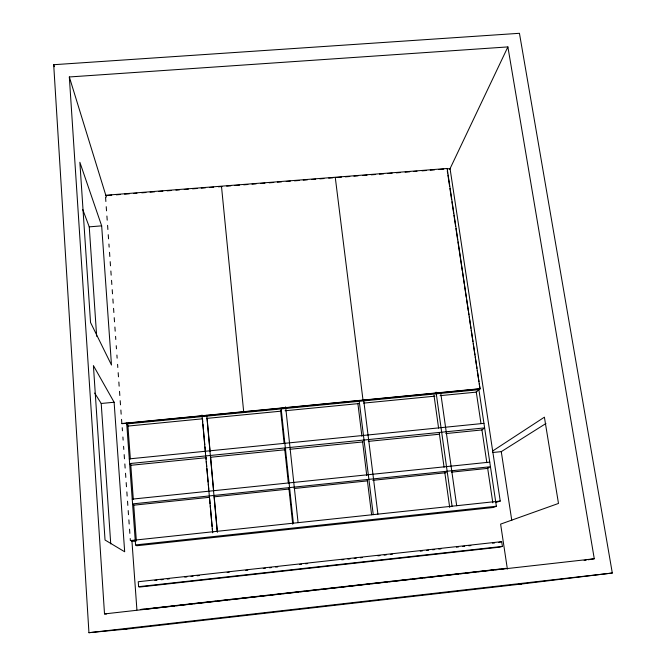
<?xml version="1.0" encoding="UTF-8"?>
<svg xmlns="http://www.w3.org/2000/svg" width="666" height="666" viewBox="0 0 666 666"><rect width="100%" height="100%" fill="white"/><g stroke="black" fill="none" stroke-linecap="round" stroke-linejoin="round"><path stroke-width="1" d="M243.689 411.871L221.512 186.572M335.306 177.647L363.028 400.274M446.978 168.881L447.169 168.473L105.419 195.271M449.658 169.489L507.892 46.911L69.331 76.965L104.512 613.919L106.56 613.994M121.953 423.709L480.028 388.894L447.169 168.473M492.49 451.107L544.405 417.174L558.483 503.438L500.616 524.117L507.375 569.089M492.748 452.505L501.298 451.631L545.937 423.509M447.502 168.839L450.066 168.64L500.233 501.065L495.537 502.547M478.737 388.644L496.37 506.227L493.514 507.459L136.705 545.762L135.564 544.93L126.673 423.085M498.751 542.499L501.681 541.649L502.397 546.403L499.45 547.202L139.727 587.037L138.611 586.679L138.253 581.734L501.681 541.649M502.697 568.939L505.685 568.381L140.285 609.523L144.48 609.282M584.132 560.456L586.163 560.114M588.195 559.773L594.28 558.757L507.892 46.911M518.481 584.39L612.304 573.026L519.447 33.3L53.696 64.71L88.944 632.7L126.948 629.054M88.944 632.7L612.304 573.026M125.732 629.17L521.52 584.024M146.545 609.049L150.674 608.582M152.739 608.349L168.223 606.609M170.288 606.376L174.417 605.91M176.482 605.677L185.772 604.628M187.837 604.395L191.966 603.929M194.031 603.696L215.709 601.256M217.774 601.023L227.064 599.974M229.129 599.75L233.258 599.283M235.323 599.05L239.452 598.584M241.517 598.351L257.001 596.603M259.066 596.378L268.356 595.329M270.421 595.096L274.55 594.63M276.615 594.397L280.744 593.93M282.809 593.697L298.293 591.957M300.358 591.724L304.487 591.258M306.551 591.025L315.842 589.976M317.907 589.751L322.036 589.285M324.101 589.052L339.585 587.304M341.65 587.071L345.779 586.604M347.843 586.38L363.328 584.631M365.393 584.398L369.522 583.932M371.595 583.699L380.885 582.658M382.95 582.425L387.079 581.959M389.144 581.726L393.273 581.26M395.338 581.027L410.822 579.287M412.887 579.054L422.177 578.005M424.242 577.772L428.371 577.305M430.436 577.072L434.565 576.606M436.63 576.381L452.114 574.633M454.179 574.4L458.308 573.934M460.373 573.701L463.469 573.351M465.534 573.118L469.663 572.66M471.728 572.427L475.857 571.961M477.922 571.728L493.406 569.979M495.471 569.746L499.6 569.288M104.512 613.919L594.28 558.757M154.862 580.444L156.926 580.219M161.055 579.761L163.12 579.528M167.249 579.079L169.322 578.846M184.807 577.139L186.871 576.914M191.009 576.456L193.073 576.223M197.203 575.774L199.267 575.541M227.148 572.469L229.212 572.236M245.737 570.412L247.802 570.188M263.295 568.481L265.359 568.248M269.489 567.798L271.553 567.565M275.682 567.107L277.755 566.883M299.442 564.493L301.507 564.26M305.636 563.802L307.7 563.578M341.775 559.815L343.847 559.59M347.977 559.132L350.041 558.907M354.17 558.449L356.235 558.225M360.364 557.767L362.429 557.542M377.922 555.827L379.986 555.602M384.115 555.144L386.188 554.92M390.318 554.462L392.382 554.237M420.263 551.157L422.327 550.932M426.456 550.474L428.521 550.241M432.659 549.791L434.723 549.558M438.852 549.109L440.917 548.876M456.41 547.169L458.474 546.944M462.604 546.486L464.668 546.253M468.797 545.804L470.862 545.571M492.549 543.181L494.622 542.948M138.611 586.679L502.397 546.403M500.233 501.065L130.361 540.592L130.211 538.519M131.56 541.475L135.398 541.058M135.564 544.93L496.37 506.227M132.226 499.134L489.76 462.129M209.282 497.335L133.733 505.186L132.576 503.904L490.451 466.733L487.687 468.381L451.456 472.152M214.46 496.794L288.977 489.044M294.147 488.511L367.632 480.869M372.802 480.328L446.287 472.685M129.287 458.882L483.949 423.36M206.202 457.708L130.811 465.301L129.629 463.578L484.623 427.888L481.943 429.945L445.795 433.583M210.331 457.292L285.722 449.7M289.852 449.284L363.178 441.899M368.34 441.383L439.602 434.207M480.261 388.678L121.836 423.518L121.537 419.364M202.372 418.822L127.947 426.082L126.731 423.934L478.896 389.677L476.298 392.132L440.118 395.654M206.502 418.423L280.927 411.172M285.065 410.764L358.458 403.613M363.628 403.113L434.948 396.162M94.664 393.057L101.215 403.479L114.119 402.247L124.675 551.773L105.037 540.026L93.415 365.601L114.119 402.247M82.742 209.54L89.244 226.856L101.665 225.849L111.488 365.035L90.534 322.486L79.862 162.271L101.665 225.849M105.536 195.662L111.755 195.18M116.267 194.822L120.413 194.497M124.559 194.172L129.354 193.798M133.5 193.473L136.988 193.198M141.783 192.824L145.921 192.499M150.066 192.174L154.612 191.816M158.758 191.492L162.895 191.167M167.041 190.842L171.187 190.518M175.949 190.143L179.479 189.868M184.232 189.494L188.378 189.169M192.516 188.844L197.094 188.486M201.24 188.162L205.386 187.837M209.532 187.512L213.678 187.188M218.406 186.813L221.969 186.53M226.681 186.164L230.819 185.839M234.956 185.514L239.585 185.148M243.731 184.823L247.877 184.499M252.014 184.174L256.16 183.849M260.822 183.483L264.96 183.158M269.097 182.834L273.776 182.467M277.372 182.184L281.51 181.86M286.214 181.493L290.359 181.169M294.505 180.844L299.101 180.486M303.238 180.161L307.376 179.837M311.513 179.512L315.651 179.187M319.788 178.863L323.926 178.538M328.704 178.163L332.85 177.839M336.996 177.514L341.508 177.156M345.279 176.865L349.783 176.507M353.921 176.182L358.05 175.857M362.903 175.483L367.041 175.158M371.187 174.833L375.632 174.484M379.478 174.176L383.624 173.851M387.77 173.526L392.174 173.185M396.312 172.86L400.449 172.536M405.119 172.169L409.757 171.803M413.678 171.495L416.991 171.237M421.969 170.846L426.298 170.504M430.261 170.196L434.573 169.855M438.711 169.53L443.731 169.139M53.696 64.71L54.346 66.675M69.331 76.965L106.369 197.094M501.273 451.64L511.779 520.396M447.286 170.937L447.602 172.994M447.91 175.05L449.608 186.363M449.916 188.42L451.615 199.725M451.923 201.781L453.621 213.095M453.929 215.151L455.627 226.457M455.935 228.513L457.634 239.827M457.942 241.883L462.271 270.662M462.579 272.719L464.277 284.032M464.585 286.089L466.283 297.394M466.591 299.45L468.29 310.764M468.598 312.82L468.914 314.876M469.222 316.933L470.92 328.238M471.228 330.294L472.927 341.608M473.235 343.664L474.933 354.97M475.241 357.026L476.939 368.331M477.247 370.388L478.946 381.701M479.254 383.758L480.028 388.894M476.232 391.708L480.994 423.601M481.918 429.778L486.838 462.703M487.604 467.848L492.823 502.838M440.676 392.715L456.676 505.719M436.039 392.124L452.072 506.21M433.974 395.146L438.594 428.121M439.319 433.266L444.072 467.266M444.796 472.419L449.7 507.45M363.619 399.55L377.905 514.135M359.116 400.341L373.251 514.635M357.858 403.305L361.929 436.33M362.57 441.483L366.766 475.541M367.274 479.67L371.603 514.751M285.622 406.826L298.093 522.668M281.127 408.316L293.365 523.176M280.627 410.522L284.149 443.606M284.698 448.776L288.328 482.883M288.877 488.053L292.732 524.234M207.118 418.423L210.115 451.548M210.581 456.726L213.669 490.884M214.136 496.062L217.416 532.292M206.71 415.243L217.199 531.31M202.497 418.881L202.772 421.986M202.955 424.059L203.421 429.237M203.605 431.31L204.812 444.771M204.995 446.844L205.461 452.023M205.919 457.201L206.11 459.265M206.294 461.338L206.751 466.516M206.943 468.589L208.142 482.051M208.333 484.124L208.791 489.302M209.624 498.618L210.09 503.796M210.273 505.869L212.121 526.581M212.312 528.654L212.679 532.8L201.973 415.018M127.847 424.8L130.353 459.024M130.678 463.444L133.317 499.475M133.7 504.662L136.355 540.958M131.893 540.376L136.913 609.889M122.236 427.689L122.461 430.794M122.91 437.013L123.135 440.118M123.576 446.337L123.801 449.442M124.176 454.62L124.475 458.766M124.842 463.944L125.141 468.081M125.516 473.26L125.816 477.405M126.19 482.584L126.482 486.729M126.856 491.908L127.156 496.053M127.531 501.232L127.83 505.377M128.197 510.556L128.496 514.693M128.871 519.871L129.171 524.017M129.545 529.195L129.837 533.341M105.569 197.344L105.869 201.498M106.235 206.685L106.535 210.831M106.91 216.017L107.209 220.171M107.584 225.358L107.884 229.504M108.25 234.698L108.55 238.844M108.924 244.031L109.149 247.144M109.524 252.331L109.823 256.485M110.198 261.671L110.489 265.817M110.864 271.004L111.164 275.158M111.538 280.344L111.838 284.49M112.213 289.685L112.512 293.831M112.879 299.017L113.178 303.172M113.553 308.358L113.853 312.504M114.227 317.69L114.527 321.845M114.893 327.031L115.193 331.177M115.568 336.372L115.792 339.477M116.242 345.704L116.467 348.817M116.908 355.045L117.133 358.158M117.582 364.377L117.807 367.49M118.182 372.677L118.481 376.831M118.856 382.018L119.147 386.163M119.522 391.358L119.822 395.504M120.196 400.691L120.496 404.845M120.871 410.031L121.162 414.177M89.244 226.856L96.662 336.28M101.215 403.479L110.739 543.914"/></g></svg>
